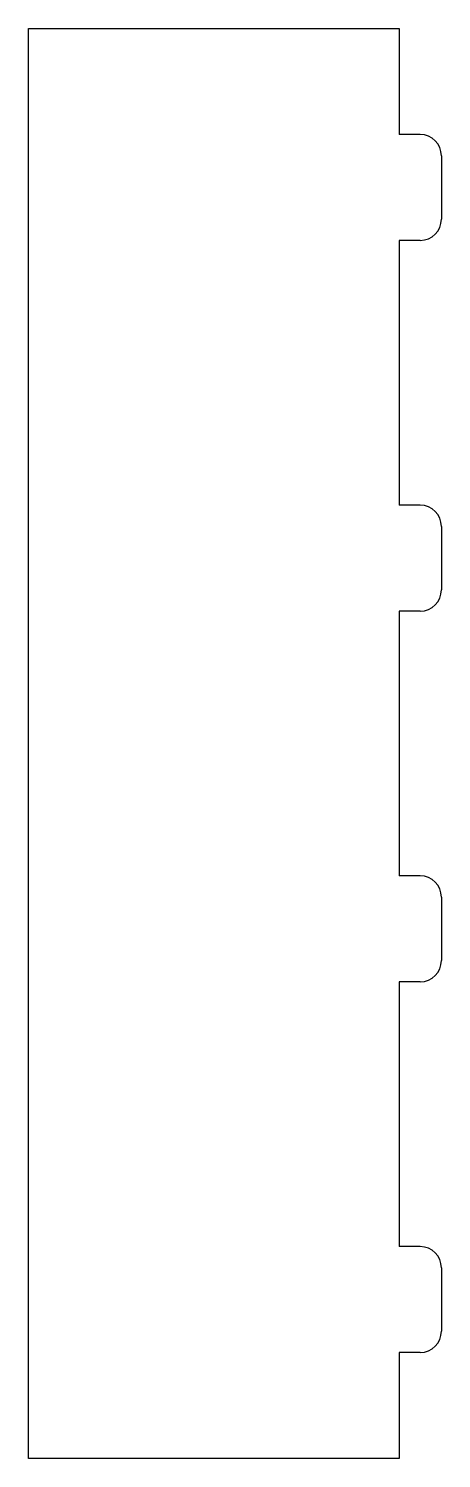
# Model space of a CAD drawing. Header units: millimetres. Extents: x -285 to -246, y -6 to 129.
import ezdxf

# ---------------------------------------------------------------- set-up
doc = ezdxf.new("R2010")
doc.units = ezdxf.units.MM

msp = doc.modelspace()

# ---------------------------------------------------------------- linework, layer by layer
at = {"color": 7, "linetype": 'Continuous', "lineweight": 25}
for p, q in [((-285, 129), (-250, 129)), ((-285, -6), (-285, 129)), ((-250, 129), (-250, 119)), ((-248, 119), (-250, 119)), ((-246, 117), (-246, 111)), ((-250, 109), (-250, 84)), ((-248, 109), (-250, 109)), ((-248, 84), (-250, 84)), ((-246, 82), (-246, 76)), ((-250, 74), (-250, 49)), ((-248, 74), (-250, 74)), ((-248, 49), (-250, 49)), ((-246, 47), (-246, 41)), ((-250, 39), (-250, 14)), ((-248, 39), (-250, 39)), ((-248, 14), (-250, 14)), ((-246, 12), (-246, 6)), ((-250, 4), (-250, -6)), ((-248, 4), (-250, 4)), ((-250, -6), (-285, -6))]:
    msp.add_line(p, q, dxfattribs=at)
for centre, start, end in [((-248, 117), 0, 90), ((-248, 111), 270, 0), ((-248, 82), 0, 90), ((-248, 76), 270, 0), ((-248, 47), 0, 90), ((-248, 41), 270, 0), ((-248, 12), 0, 90), ((-248, 6), 270, 0)]:
    msp.add_arc(centre, 2, start, end, dxfattribs=at)

doc.saveas('drawing.dxf')
